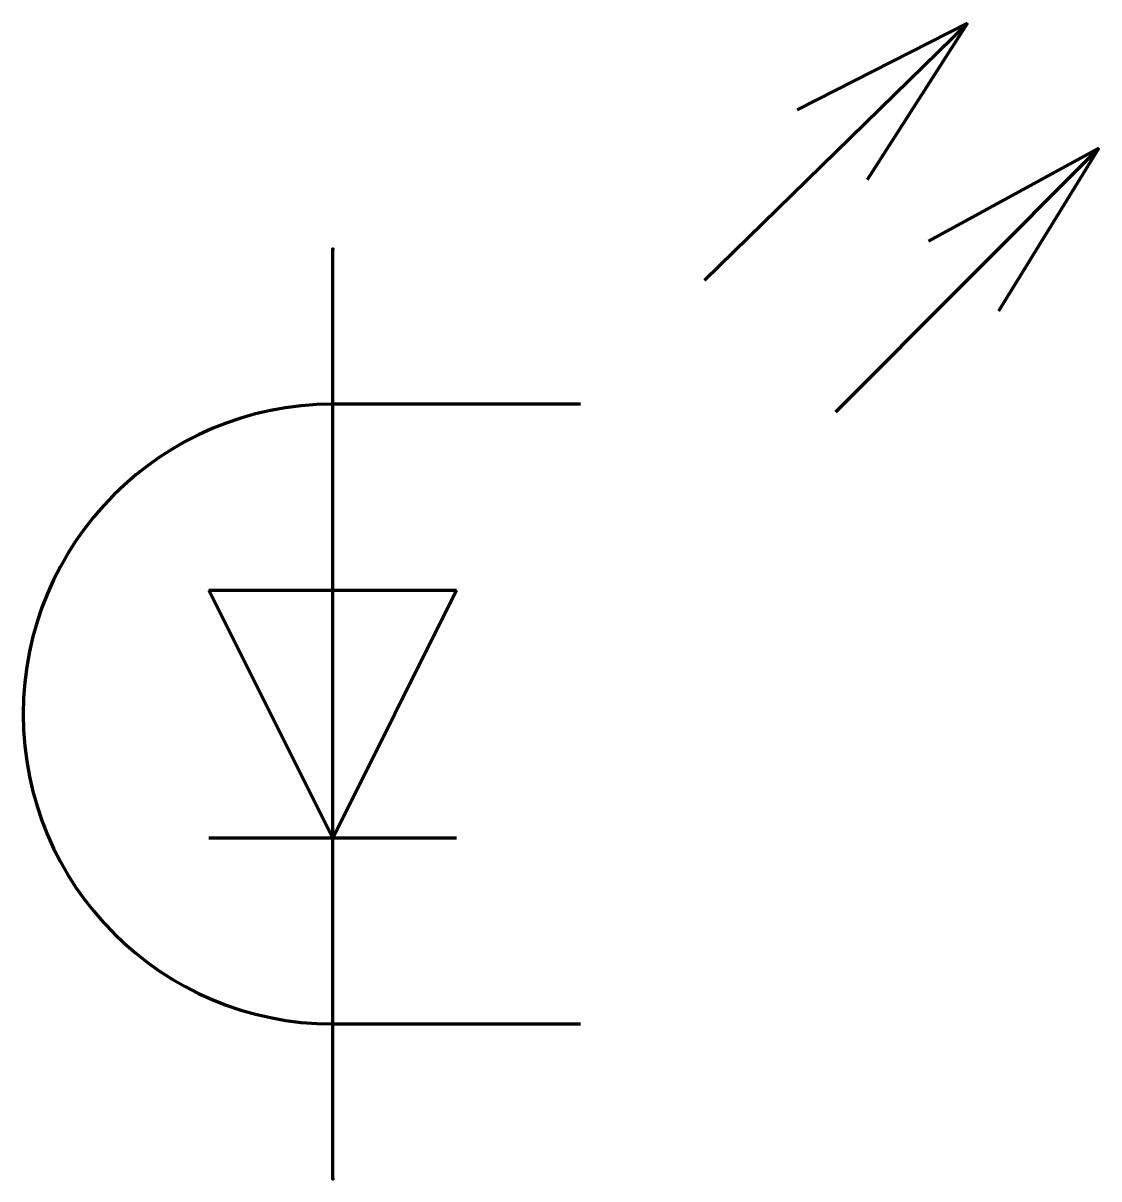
# Model space of a CAD drawing. Header units: millimetres. Extents: x -5 to 12.4, y 0 to 18.7.
import ezdxf

# ---------------------------------------------------------------- set-up
doc = ezdxf.new("R2010")
doc.units = ezdxf.units.MM
doc.layers.get('0').update_dxf_attribs({"linetype": 'CONTINUOUS', "lineweight": 0})

msp = doc.modelspace()

# ---------------------------------------------------------------- linework, layer by layer
at = {"color": 7, "linetype": 'CONTINUOUS', "lineweight": 70}
for p, q in [((6, 14.5), (10.25, 18.65)), ((10.25, 18.65), (7.5, 17.25)), ((10.25, 18.65), (8.63, 16.12)), ((8.12, 12.38), (12.37, 16.63)), ((12.37, 16.63), (9.62, 15.13)), ((12.37, 16.63), (10.75, 14)), ((0, 0), (0, 15)), ((4, 12.5), (0, 12.5)), ((-2, 9.5), (2, 9.5)), ((0, 5.5), (-2, 9.5)), ((2, 9.5), (0, 5.5)), ((2, 5.5), (-2, 5.5)), ((0, 2.5), (4, 2.5))]:
    msp.add_line(p, q, dxfattribs=at)
msp.add_arc((0, 7.5), 5, 90, 270, dxfattribs=at)
for p in [(0, 15), (0, 0)]:
    msp.add_point(p, dxfattribs=at)

doc.saveas('drawing.dxf')
